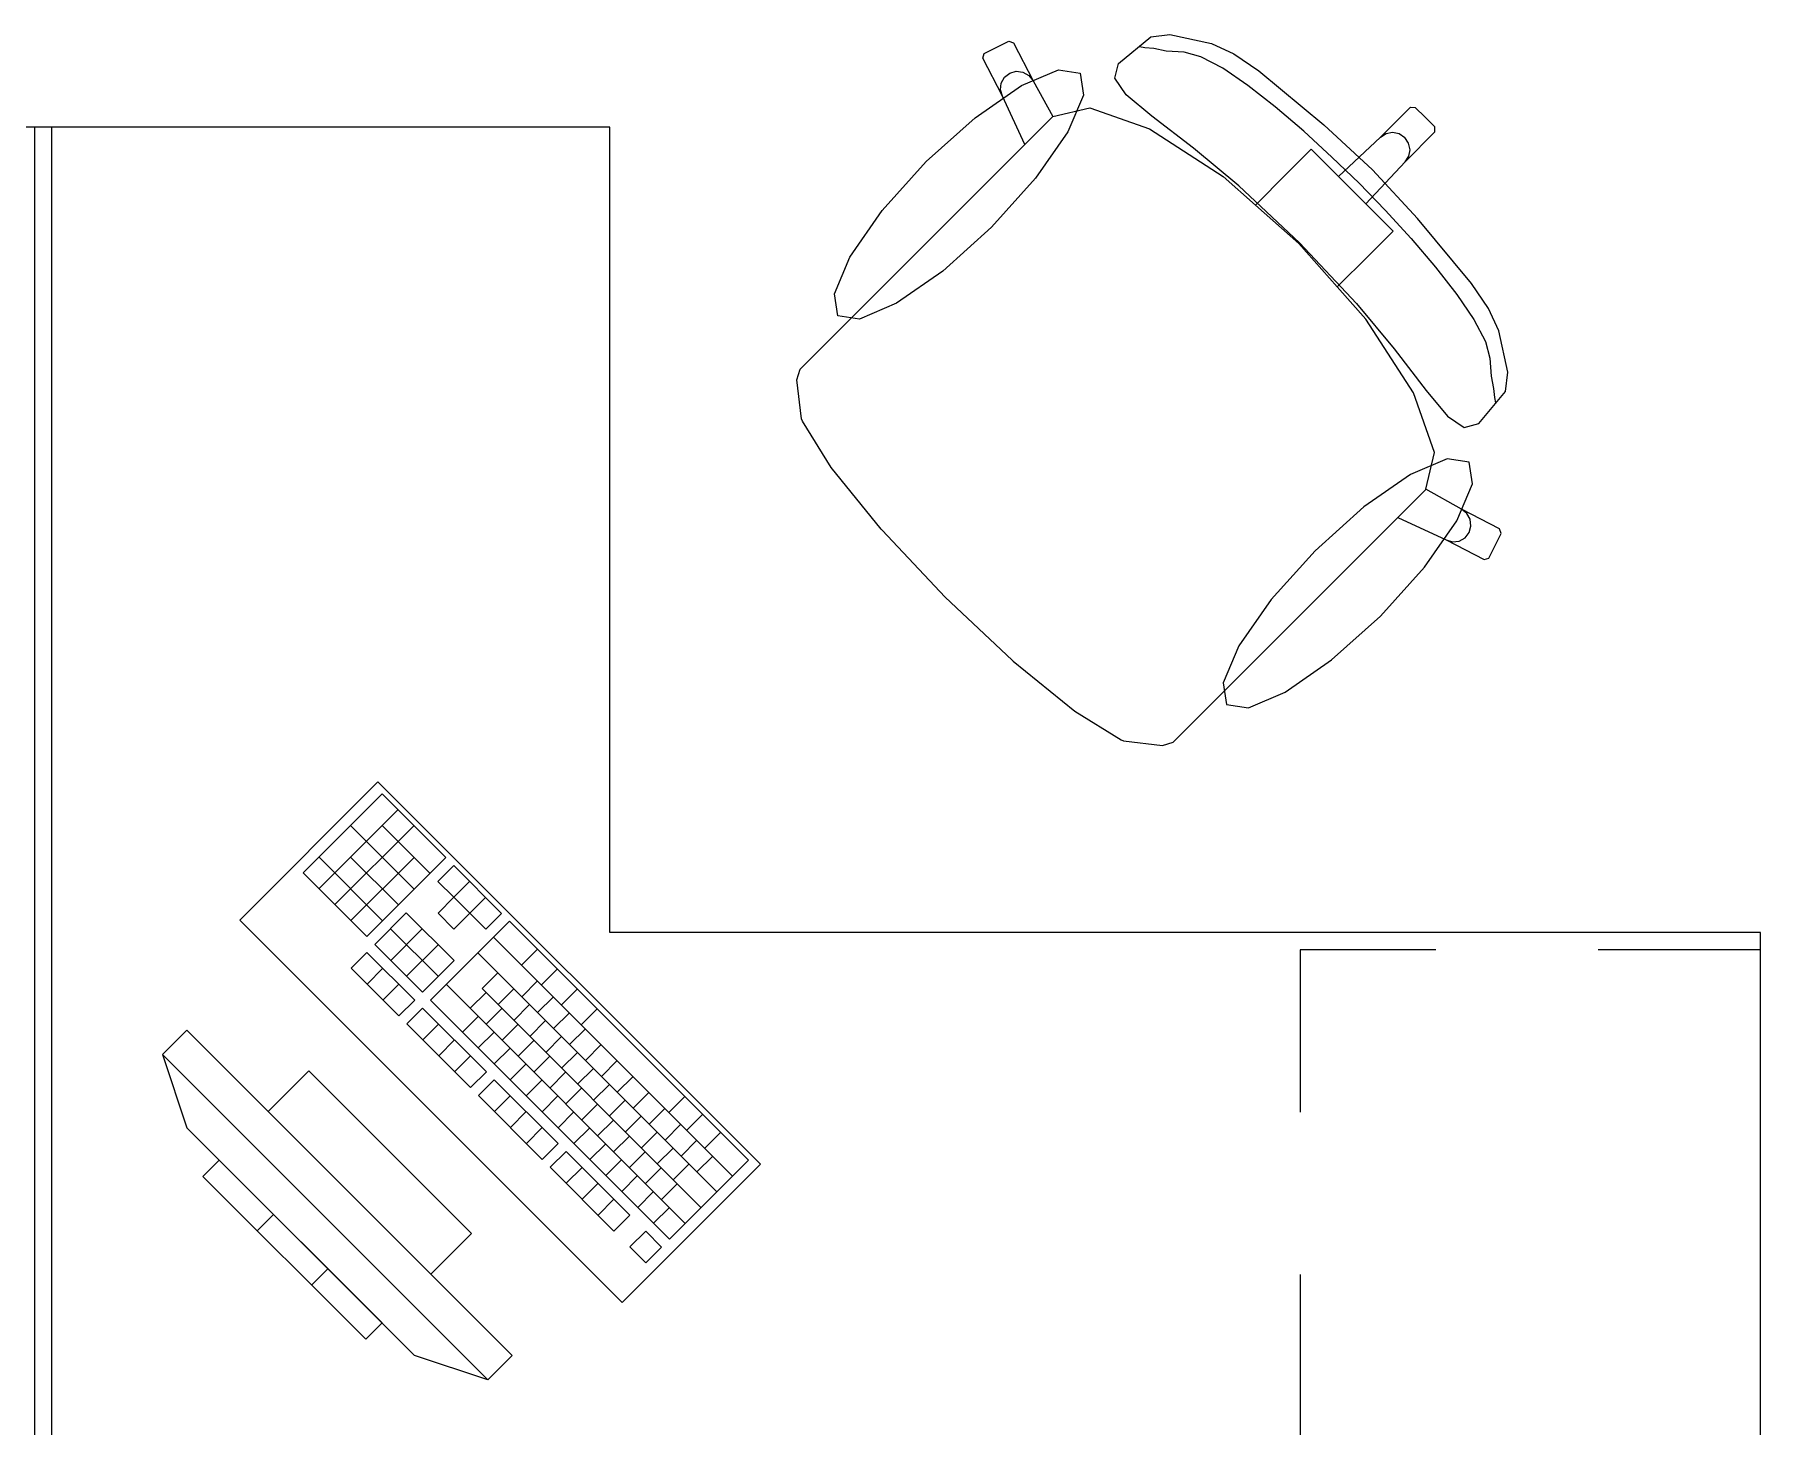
# Model space of a CAD drawing. Header units: inches. Extents: x -38 to 5698, y -33 to 92.
# Drawn here: x 318.346 to 319.846, y 15.552 to 16.761 of the extents above; entities that cross this region are included whole.
import ezdxf

# ---------------------------------------------------------------- set-up
doc = ezdxf.new("R2010")
doc.units = ezdxf.units.IN
doc.header["$MEASUREMENT"] = 0
doc.linetypes.add('Rayas', pattern=[0.282222, 0.141111, -0.141111])
doc.layers.add('Interior - Mobiliario', color=7, linetype='Continuous')

msp = doc.modelspace()

# ---------------------------------------------------------------- linework, layer by layer
at = {"layer": 'Interior - Mobiliario', "color": 175, "linetype": 'Continuous', "lineweight": 13}
for p, q in [((319.1719, 16.7448), (319.1933, 16.7557)), ((319.1933, 16.7557), (319.1973, 16.7543)), ((319.2887, 16.7363), (319.3166, 16.7595)), ((319.3166, 16.7595), (319.3333, 16.7614)), ((319.3333, 16.7614), (319.3695, 16.7536)), ((319.1706, 16.7408), (319.1719, 16.7448)), ((319.1876, 16.7077), (319.1706, 16.7408)), ((319.1973, 16.7543), (319.2143, 16.7212)), ((319.3113, 16.7499), (319.3068, 16.7507)), ((319.3193, 16.7491), (319.3113, 16.7499)), ((319.3301, 16.747), (319.3193, 16.7491)), ((319.3455, 16.7459), (319.3301, 16.747)), ((319.3602, 16.742), (319.3455, 16.7459)), ((319.3791, 16.732), (319.3602, 16.742)), ((319.3695, 16.7536), (319.3887, 16.7447)), ((319.3887, 16.7447), (319.4104, 16.7298)), ((319.1895, 16.7243), (319.1941, 16.7279)), ((319.1941, 16.7279), (319.1997, 16.7295)), ((319.1997, 16.7295), (319.2055, 16.7287)), ((319.2055, 16.7287), (319.2107, 16.7258)), ((319.2107, 16.7258), (319.2143, 16.7212)), ((319.2853, 16.7234), (319.2887, 16.7363)), ((319.4009, 16.7172), (319.3791, 16.732)), ((319.4104, 16.7298), (319.4671, 16.6829)), ((319.186, 16.7134), (319.1867, 16.7192)), ((319.1876, 16.7077), (319.186, 16.7134)), ((319.1867, 16.7192), (319.1895, 16.7243)), ((319.2143, 16.7212), (319.2316, 16.6902)), ((319.2953, 16.7091), (319.2853, 16.7234)), ((319.4247, 16.6986), (319.4009, 16.7172)), ((319.2072, 16.6659), (319.1876, 16.7077)), ((319.2316, 16.6902), (319.2636, 16.6977)), ((319.2636, 16.6977), (319.3155, 16.6793)), ((319.3176, 16.6905), (319.2953, 16.7091)), ((319.4495, 16.6774), (319.4247, 16.6986)), ((319.5162, 16.6721), (319.5423, 16.6982)), ((319.5423, 16.6982), (319.5465, 16.6981)), ((319.5465, 16.6981), (319.5551, 16.6896)), ((318.3615, 16.681), (318.3315, 16.681)), ((318.3615, 15.396), (318.3615, 16.681)), ((319.2314, 16.6902), (319.2072, 16.6659)), ((319.2314, 16.6902), (319.2316, 16.6902)), ((319.3538, 16.6625), (319.3176, 16.6905)), ((319.4671, 16.6829), (319.5093, 16.6438)), ((319.5636, 16.6811), (319.5551, 16.6896)), ((319.5636, 16.6768), (319.5636, 16.6811)), ((319.0593, 16.5181), (319.2072, 16.6659)), ((319.3155, 16.6793), (319.3794, 16.638)), ((319.4741, 16.6549), (319.4495, 16.6774)), ((319.4797, 16.6381), (319.5162, 16.6721)), ((319.5162, 16.6721), (319.5211, 16.6753)), ((319.5211, 16.6753), (319.5268, 16.6764)), ((319.5268, 16.6764), (319.5326, 16.6753)), ((319.5326, 16.6753), (319.5375, 16.672)), ((319.5407, 16.6671), (319.5375, 16.672)), ((319.5376, 16.6507), (319.5636, 16.6768)), ((319.5419, 16.6613), (319.5407, 16.6671)), ((319.3931, 16.6298), (319.3538, 16.6625)), ((319.4349, 16.6406), (319.456, 16.6617)), ((319.456, 16.6617), (319.4797, 16.6381)), ((319.4976, 16.6321), (319.4741, 16.6549)), ((319.5036, 16.6142), (319.5376, 16.6507)), ((319.5376, 16.6507), (319.5408, 16.6556)), ((319.5408, 16.6556), (319.5419, 16.6613)), ((319.3794, 16.638), (319.4075, 16.6132)), ((319.4075, 16.6132), (319.4349, 16.6406)), ((319.4797, 16.6381), (319.4916, 16.6261)), ((319.5484, 16.6016), (319.5093, 16.6438)), ((319.4458, 16.5803), (319.3931, 16.6298)), ((319.5036, 16.6142), (319.4916, 16.6261)), ((319.4976, 16.6321), (319.5204, 16.6086)), ((319.4075, 16.6132), (319.4454, 16.5799)), ((319.5272, 16.5906), (319.5036, 16.6142)), ((319.5204, 16.6086), (319.5429, 16.584)), ((319.5061, 16.5694), (319.5272, 16.5906)), ((319.5952, 16.5449), (319.5484, 16.6016)), ((319.4787, 16.542), (319.4454, 16.5799)), ((319.4458, 16.5803), (319.4953, 16.5276)), ((319.5429, 16.584), (319.5641, 16.5592)), ((319.4787, 16.542), (319.5061, 16.5694)), ((319.5641, 16.5592), (319.5827, 16.5354)), ((319.5035, 16.5139), (319.4787, 16.542)), ((319.5827, 16.5354), (319.5975, 16.5136)), ((319.6101, 16.5232), (319.5952, 16.5449)), ((319.0338, 16.4926), (319.0593, 16.5181)), ((319.4953, 16.5276), (319.528, 16.4883)), ((319.6191, 16.504), (319.6101, 16.5232)), ((319.5448, 16.4501), (319.5035, 16.5139)), ((319.5975, 16.5136), (319.6075, 16.4947)), ((319.6269, 16.4678), (319.6191, 16.504)), ((319.0119, 16.4706), (319.0338, 16.4926)), ((319.528, 16.4883), (319.5559, 16.4521)), ((319.6075, 16.4947), (319.6114, 16.48)), ((319.009, 16.4613), (319.0119, 16.4706)), ((319.6114, 16.48), (319.6125, 16.4646)), ((319.013, 16.4274), (319.009, 16.4613)), ((319.6125, 16.4646), (319.6146, 16.4538)), ((319.625, 16.4511), (319.6269, 16.4678)), ((319.5631, 16.3981), (319.5448, 16.4501)), ((319.5559, 16.4521), (319.5746, 16.4298)), ((319.6018, 16.4232), (319.625, 16.4511)), ((319.6146, 16.4538), (319.6153, 16.4458)), ((319.6153, 16.4458), (319.6161, 16.4413)), ((319.0139, 16.4253), (319.013, 16.4274)), ((319.0388, 16.3852), (319.0139, 16.4253)), ((319.5746, 16.4298), (319.5889, 16.4198)), ((319.5889, 16.4198), (319.6018, 16.4232)), ((319.5557, 16.3662), (319.5631, 16.3981)), ((319.0824, 16.3316), (319.0388, 16.3852)), ((319.5557, 16.3659), (319.5314, 16.3417)), ((319.5557, 16.3659), (319.5557, 16.3662)), ((319.5867, 16.3488), (319.5557, 16.3662)), ((319.3836, 16.1938), (319.5314, 16.3417)), ((319.5314, 16.3417), (319.5732, 16.3221)), ((319.5913, 16.3452), (319.5867, 16.3488)), ((319.6198, 16.3319), (319.5867, 16.3488)), ((319.5942, 16.3401), (319.5913, 16.3452)), ((319.5949, 16.3342), (319.5942, 16.3401)), ((319.0831, 16.3307), (319.0824, 16.3316)), ((319.1379, 16.2724), (319.0831, 16.3307)), ((319.5732, 16.3221), (319.5788, 16.3205)), ((319.5732, 16.3221), (319.6063, 16.3051)), ((319.5788, 16.3205), (319.5847, 16.3212)), ((319.5847, 16.3212), (319.5898, 16.324)), ((319.5898, 16.324), (319.5934, 16.3286)), ((319.5934, 16.3286), (319.5949, 16.3342)), ((319.6103, 16.3064), (319.6211, 16.3278)), ((319.6211, 16.3278), (319.6198, 16.3319)), ((319.6063, 16.3051), (319.6103, 16.3064)), ((319.1379, 16.2724), (319.1962, 16.2176)), ((319.1962, 16.2176), (319.1971, 16.2169)), ((319.1971, 16.2169), (319.2507, 16.1733)), ((319.3581, 16.1683), (319.3836, 16.1938)), ((319.2507, 16.1733), (319.2908, 16.1484)), ((319.3361, 16.1464), (319.3581, 16.1683)), ((319.2908, 16.1484), (319.2929, 16.1475)), ((319.2929, 16.1475), (319.3268, 16.1435)), ((319.3268, 16.1435), (319.3361, 16.1464)), ((318.6485, 16.1015), (318.5799, 16.0329)), ((318.7039, 16.0461), (318.6485, 16.1015)), ((318.6623, 16.0876), (318.5937, 16.019)), ((318.6762, 16.0738), (318.6076, 16.0052)), ((318.6764, 16.0186), (318.621, 16.074)), ((318.6901, 16.0324), (318.6486, 16.0739)), ((318.649, 15.9912), (318.5936, 16.0466)), ((318.6627, 16.0049), (318.6212, 16.0465)), ((318.6763, 16.0462), (318.6214, 15.9914)), ((318.6353, 15.9775), (318.7039, 16.0461)), ((318.7108, 16.0392), (318.6971, 16.0254)), ((318.7523, 15.9976), (318.7108, 16.0392)), ((318.5799, 16.0329), (318.6353, 15.9775)), ((318.6971, 16.0254), (318.7109, 16.0116)), ((318.7246, 16.0253), (318.7109, 16.0116)), ((318.7109, 16.0116), (318.6972, 15.9979)), ((318.7248, 15.9977), (318.7109, 16.0116)), ((318.7385, 16.0115), (318.7248, 15.9977)), ((318.6696, 15.998), (318.6422, 15.9706)), ((318.7112, 15.9565), (318.6696, 15.998)), ((318.7592, 15.9907), (318.6907, 15.9221)), ((318.6972, 15.9979), (318.711, 15.984)), ((318.711, 15.984), (318.7248, 15.9977)), ((318.7248, 15.9977), (318.7386, 15.9839)), ((318.7386, 15.9839), (318.7523, 15.9976)), ((318.967, 15.783), (318.7592, 15.9907)), ((318.6975, 15.9428), (318.6559, 15.9843)), ((318.6835, 15.9842), (318.6561, 15.9567)), ((318.9532, 15.7693), (318.7455, 15.977)), ((318.6353, 15.9637), (318.6216, 15.95)), ((318.6769, 15.9222), (318.6353, 15.9637)), ((318.6422, 15.9706), (318.6837, 15.929)), ((318.6973, 15.9703), (318.6699, 15.9429)), ((318.9395, 15.7555), (318.7318, 15.9633)), ((318.7835, 15.9665), (318.7698, 15.9527)), ((318.6216, 15.95), (318.6632, 15.9085)), ((318.6492, 15.9499), (318.6355, 15.9362)), ((318.6837, 15.929), (318.7112, 15.9565)), ((318.7491, 15.9459), (318.7354, 15.9322)), ((318.8008, 15.9491), (318.7871, 15.9354)), ((318.663, 15.936), (318.6493, 15.9223)), ((318.9121, 15.7281), (318.7044, 15.9358)), ((318.9258, 15.7418), (318.7354, 15.9322)), ((318.763, 15.9321), (318.7493, 15.9184)), ((318.7836, 15.9389), (318.7699, 15.9252)), ((318.8181, 15.9318), (318.8044, 15.9181)), ((318.6632, 15.9085), (318.6769, 15.9222)), ((318.6838, 15.9153), (318.6701, 15.9015)), ((318.7392, 15.8599), (318.6838, 15.9153)), ((318.6907, 15.9221), (318.8984, 15.7144)), ((318.7389, 15.9288), (318.7252, 15.9151)), ((318.7768, 15.9183), (318.7631, 15.9045)), ((318.7975, 15.925), (318.7837, 15.9113)), ((318.6701, 15.9015), (318.7255, 15.8462)), ((318.6977, 15.9014), (318.6839, 15.8877)), ((318.7321, 15.9081), (318.7184, 15.8944)), ((318.7527, 15.9149), (318.739, 15.9012)), ((318.7666, 15.9011), (318.7529, 15.8874)), ((318.7907, 15.9044), (318.777, 15.8907)), ((318.8113, 15.9112), (318.7976, 15.8975)), ((318.8354, 15.9145), (318.8217, 15.9008)), ((318.4788, 15.8962), (318.4576, 15.8749)), ((318.7616, 15.6133), (318.4788, 15.8962)), ((318.7115, 15.8876), (318.6978, 15.8739)), ((318.7459, 15.8943), (318.7322, 15.8806)), ((318.7804, 15.8872), (318.7667, 15.8735)), ((318.8045, 15.8906), (318.7908, 15.8768)), ((318.8252, 15.8973), (318.8114, 15.8836)), ((318.4576, 15.8749), (318.7404, 15.5921)), ((318.4576, 15.8749), (318.4788, 15.8113)), ((318.7254, 15.8737), (318.7116, 15.86)), ((318.7598, 15.8804), (318.7461, 15.8667)), ((318.7943, 15.8734), (318.7805, 15.8597)), ((318.8184, 15.8767), (318.8046, 15.863)), ((318.839, 15.8835), (318.8253, 15.8698)), ((318.5849, 15.8608), (318.5495, 15.8254)), ((318.7263, 15.7194), (318.5849, 15.8608)), ((318.7255, 15.8462), (318.7392, 15.8599)), ((318.7736, 15.8666), (318.7599, 15.8529)), ((318.8081, 15.8595), (318.7944, 15.8458)), ((318.8322, 15.8629), (318.8185, 15.8492)), ((318.8528, 15.8697), (318.8391, 15.8559)), ((318.8667, 15.8558), (318.853, 15.8421)), ((318.7461, 15.8529), (318.7324, 15.8392)), ((318.8015, 15.7976), (318.7461, 15.8529)), ((318.7875, 15.8527), (318.7738, 15.839)), ((318.822, 15.8457), (318.8082, 15.832)), ((318.8461, 15.849), (318.8323, 15.8353)), ((318.8805, 15.842), (318.8668, 15.8282)), ((318.5495, 15.8254), (318.6909, 15.684)), ((318.7324, 15.8392), (318.7878, 15.7838)), ((318.76, 15.8391), (318.7463, 15.8254)), ((318.7738, 15.8253), (318.7601, 15.8115)), ((318.8013, 15.8389), (318.7876, 15.8252)), ((318.8152, 15.8251), (318.8015, 15.8113)), ((318.8358, 15.8318), (318.8221, 15.8181)), ((318.8599, 15.8352), (318.8462, 15.8215)), ((318.8944, 15.8281), (318.8807, 15.8144)), ((318.9116, 15.8384), (318.8978, 15.8246)), ((318.6768, 15.6133), (318.4788, 15.8113)), ((318.7877, 15.8114), (318.774, 15.7977)), ((318.829, 15.8112), (318.8153, 15.7975)), ((318.8497, 15.818), (318.8359, 15.8043)), ((318.8738, 15.8213), (318.86, 15.8076)), ((318.9082, 15.8143), (318.8945, 15.8005)), ((318.9271, 15.8228), (318.9134, 15.8091)), ((318.7878, 15.7838), (318.8015, 15.7976)), ((318.8429, 15.7974), (318.8291, 15.7836)), ((318.8635, 15.8041), (318.8498, 15.7904)), ((318.8876, 15.8075), (318.8739, 15.7938)), ((318.9221, 15.8004), (318.9084, 15.7867)), ((318.9427, 15.8072), (318.929, 15.7935)), ((318.5071, 15.783), (318.4929, 15.7689)), ((318.6485, 15.6416), (318.5071, 15.783)), ((318.8084, 15.7906), (318.7947, 15.7769)), ((318.8638, 15.7352), (318.8084, 15.7906)), ((318.8567, 15.7835), (318.843, 15.7698)), ((318.8773, 15.7903), (318.8636, 15.7766)), ((318.9014, 15.7936), (318.8877, 15.7799)), ((318.8984, 15.7144), (318.967, 15.783)), ((318.9359, 15.7866), (318.9222, 15.7729)), ((318.4929, 15.7689), (318.6344, 15.6274)), ((318.7947, 15.7769), (318.8501, 15.7215)), ((318.8223, 15.7768), (318.8086, 15.7631)), ((318.8706, 15.7697), (318.8568, 15.7559)), ((318.8912, 15.7765), (318.8775, 15.7627)), ((318.9153, 15.7798), (318.9016, 15.7661)), ((318.8361, 15.7629), (318.8224, 15.7492)), ((318.8844, 15.7558), (318.8707, 15.7421)), ((318.905, 15.7626), (318.8913, 15.7489)), ((318.5542, 15.7359), (318.5401, 15.7217)), ((318.85, 15.7491), (318.8363, 15.7354)), ((318.8501, 15.7215), (318.8638, 15.7352)), ((318.8983, 15.742), (318.8845, 15.7283)), ((318.8777, 15.7214), (318.864, 15.7077)), ((318.8915, 15.7075), (318.8777, 15.7214)), ((318.6909, 15.684), (318.7263, 15.7194)), ((318.864, 15.7077), (318.8778, 15.6938)), ((318.8778, 15.6938), (318.8915, 15.7075)), ((318.6014, 15.6887), (318.5872, 15.6746)), ((318.6344, 15.6274), (318.6485, 15.6416)), ((318.7404, 15.5921), (318.6768, 15.6133)), ((318.7404, 15.5921), (318.7616, 15.6133))]:
    msp.add_line(p, q, dxfattribs=at)
at = {"layer": 'Interior - Mobiliario', "color": 175, "linetype": 'Rayas', "lineweight": 13}
for p, q in [((319.8465, 15.966), (319.4465, 15.966)), ((319.4465, 15.966), (319.4465, 15.381))]:
    msp.add_line(p, q, dxfattribs=at)
at = {"layer": 'Interior - Mobiliario', "color": 175, "linetype": 'Continuous', "lineweight": 13, "flags": 128}
for points in [[(319.1214, 16.6509), (319.1639, 16.689), (319.2042, 16.717), (319.2363, 16.7306), (319.2552, 16.7278), (319.2581, 16.7088), (319.2445, 16.6768), (319.2165, 16.6364), (319.1783, 16.5939), (319.1358, 16.5558), (319.0955, 16.5278), (319.0634, 16.5141), (319.0445, 16.517), (319.0416, 16.5359), (319.0552, 16.568), (319.0832, 16.6084)], [(318.3465, 15.381), (319.8465, 15.381), (319.8465, 15.981), (318.8465, 15.981), (318.8465, 16.681), (318.3465, 16.681)], [(319.5163, 16.2559), (319.5545, 16.2984), (319.5825, 16.3388), (319.5961, 16.3708), (319.5932, 16.3897), (319.5743, 16.3926), (319.5423, 16.379), (319.5019, 16.351), (319.4594, 16.3128), (319.4213, 16.2704), (319.3932, 16.23), (319.3796, 16.1979), (319.3825, 16.179), (319.4014, 16.1761), (319.4335, 16.1897), (319.4738, 16.2178)], [(318.8571, 15.6593), (318.9773, 15.7795), (318.645, 16.1118), (318.5248, 15.9916)]]:
    msp.add_lwpolyline(points, close=True, dxfattribs=at)

doc.saveas('drawing.dxf')
